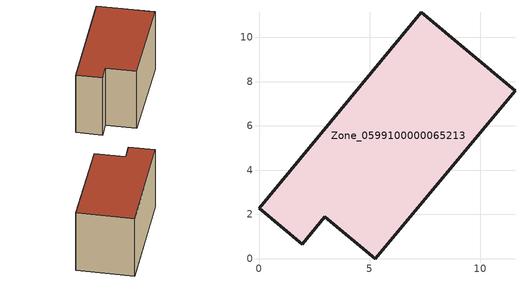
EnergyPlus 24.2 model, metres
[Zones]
Zone_0599100000065213
 floor ground (C_G): 2.97,1.89 1.95,0.65 0,2.26 7.33,11.13 11.58,7.58 5.25,0 z0
 wall outside (C_F): 7.33,11.13 0,2.26 1.95,0.65 2.97,1.89 5.25,0 11.58,7.58 7.33,11.13 z0:6.44
 roof outside (C_R): 5.25,0 11.58,7.58 7.33,11.13 0,2.26 1.95,0.65 2.97,1.89 z6.44
[BUILDING]
Pand.0599100000065213: North Axis=0; Terrain=City; Loads Convergence Tolerance Value=0.04; Temperature Convergence Tolerance Value=0.4; Solar Distribution=FullExterior; Maximum Number of Warmup Days=25; Minimum Number of Warmup Days=1
[Site:Location]
Rotterdam.The.Hague.AP_ZH_NLD Design_Conditions: Latitude=51.96; Longitude=4.45; Time Zone=1; Elevation=-4.5
[SITE:GROUNDTEMPERATURE:BUILDINGSURFACE]
18, 18, 18, 18, 18, 18, 18, 18, 18, 18, 18, 18
[MATERIAL] Thermal Absorptance=0.9; Solar Absorptance=0.7; Visible Absorptance=0.7
Name | Roughness | Thickness | Conductivity | Density | Specific Heat
G.TI.1946 | MediumSmooth | 0.15 | 1 | 540 | 1210
F.TI.1946 | Rough | 0.3 | 0.857143 | 1920 | 840
R.TI.1946 | MediumRough | 0.2 | 0.1 | 1500 | 1000
[CONSTRUCTION]
C_G: G.TI.1946
C_F: F.TI.1946
C_R: R.TI.1946
[ZONE]
Zone_0599100000065213: Type=1; Multiplier=1; Ceiling Height=Autocalculate; Volume=Autocalculate; Floor Area=autocalculate; Part of Total Floor Area=Yes
[ZONEINFILTRATION:DESIGNFLOWRATE]
Infil_Zone_0599100000065213: Zone or ZoneList or Space or SpaceList=Zone_0599100000065213; Schedule=AlwaysOn; Design Flow Rate Calculation Method=Flow/Area; Flow Rate per Floor Area=0.003; Constant Term Coefficient=1; Temperature Term Coefficient=0; Velocity Term Coefficient=0; Velocity Squared Term Coefficient=0
[HVACTEMPLATE:ZONE:IDEALLOADSAIRSYSTEM]
Zone_0599100000065213: Maximum Heating Supply Air Temperature=50; Minimum Cooling Supply Air Temperature=13; Maximum Heating Supply Air Humidity Ratio=0.0156; Minimum Cooling Supply Air Humidity Ratio=0.0077; Heating Limit=NoLimit; Cooling Limit=NoLimit; Dehumidification Control Type=ConstantSensibleHeatRatio; Cooling Sensible Heat Ratio=0.7; Dehumidification Setpoint=60; Humidification Control Type=None; Humidification Setpoint=30; Outdoor Air Method=None; Outdoor Air Flow Rate per Person=0.00944; Outdoor Air Flow Rate per Zone Floor Area=0; Outdoor Air Flow Rate per Zone=0; Demand Controlled Ventilation Type=None; Outdoor Air Economizer Type=NoEconomizer; Heat Recovery Type=None; Sensible Heat Recovery Effectiveness=0.7; Latent Heat Recovery Effectiveness=0.65
[ZONECONTROL:THERMOSTAT]
ThermostatControl_Zone_0599100000065213: Zone or ZoneList=Zone_0599100000065213; Control Type Schedule=DualSetpointControlType; Control 1=Thermostat_Zone_0599100000065213; Temperature Difference Between Cutout And Setpoint=0
[THERMOSTATSETPOINT:DUALSETPOINT]
Thermostat_Zone_0599100000065213: Heating Setpoint Temperature Schedule=HeatingSetpoint_Zone_0599100000065213; Cooling Setpoint Temperature Schedule=CoolingSetpoint_Zone_0599100000065213
[SCHEDULE:COMPACT]
HeatingSetpoint_Zone_0599100000065213: Through: 12/31, For: AllDays, Until: 24:00, 21
CoolingSetpoint_Zone_0599100000065213: Through: 12/31, For: AllDays, Until: 24:00, 24
DualSetpointControlType: Through: 12/31, For: AllDays, Until: 24:00, 4
AlwaysOn: Through: 12/31, For: AllDays, Until: 24:00, 1
